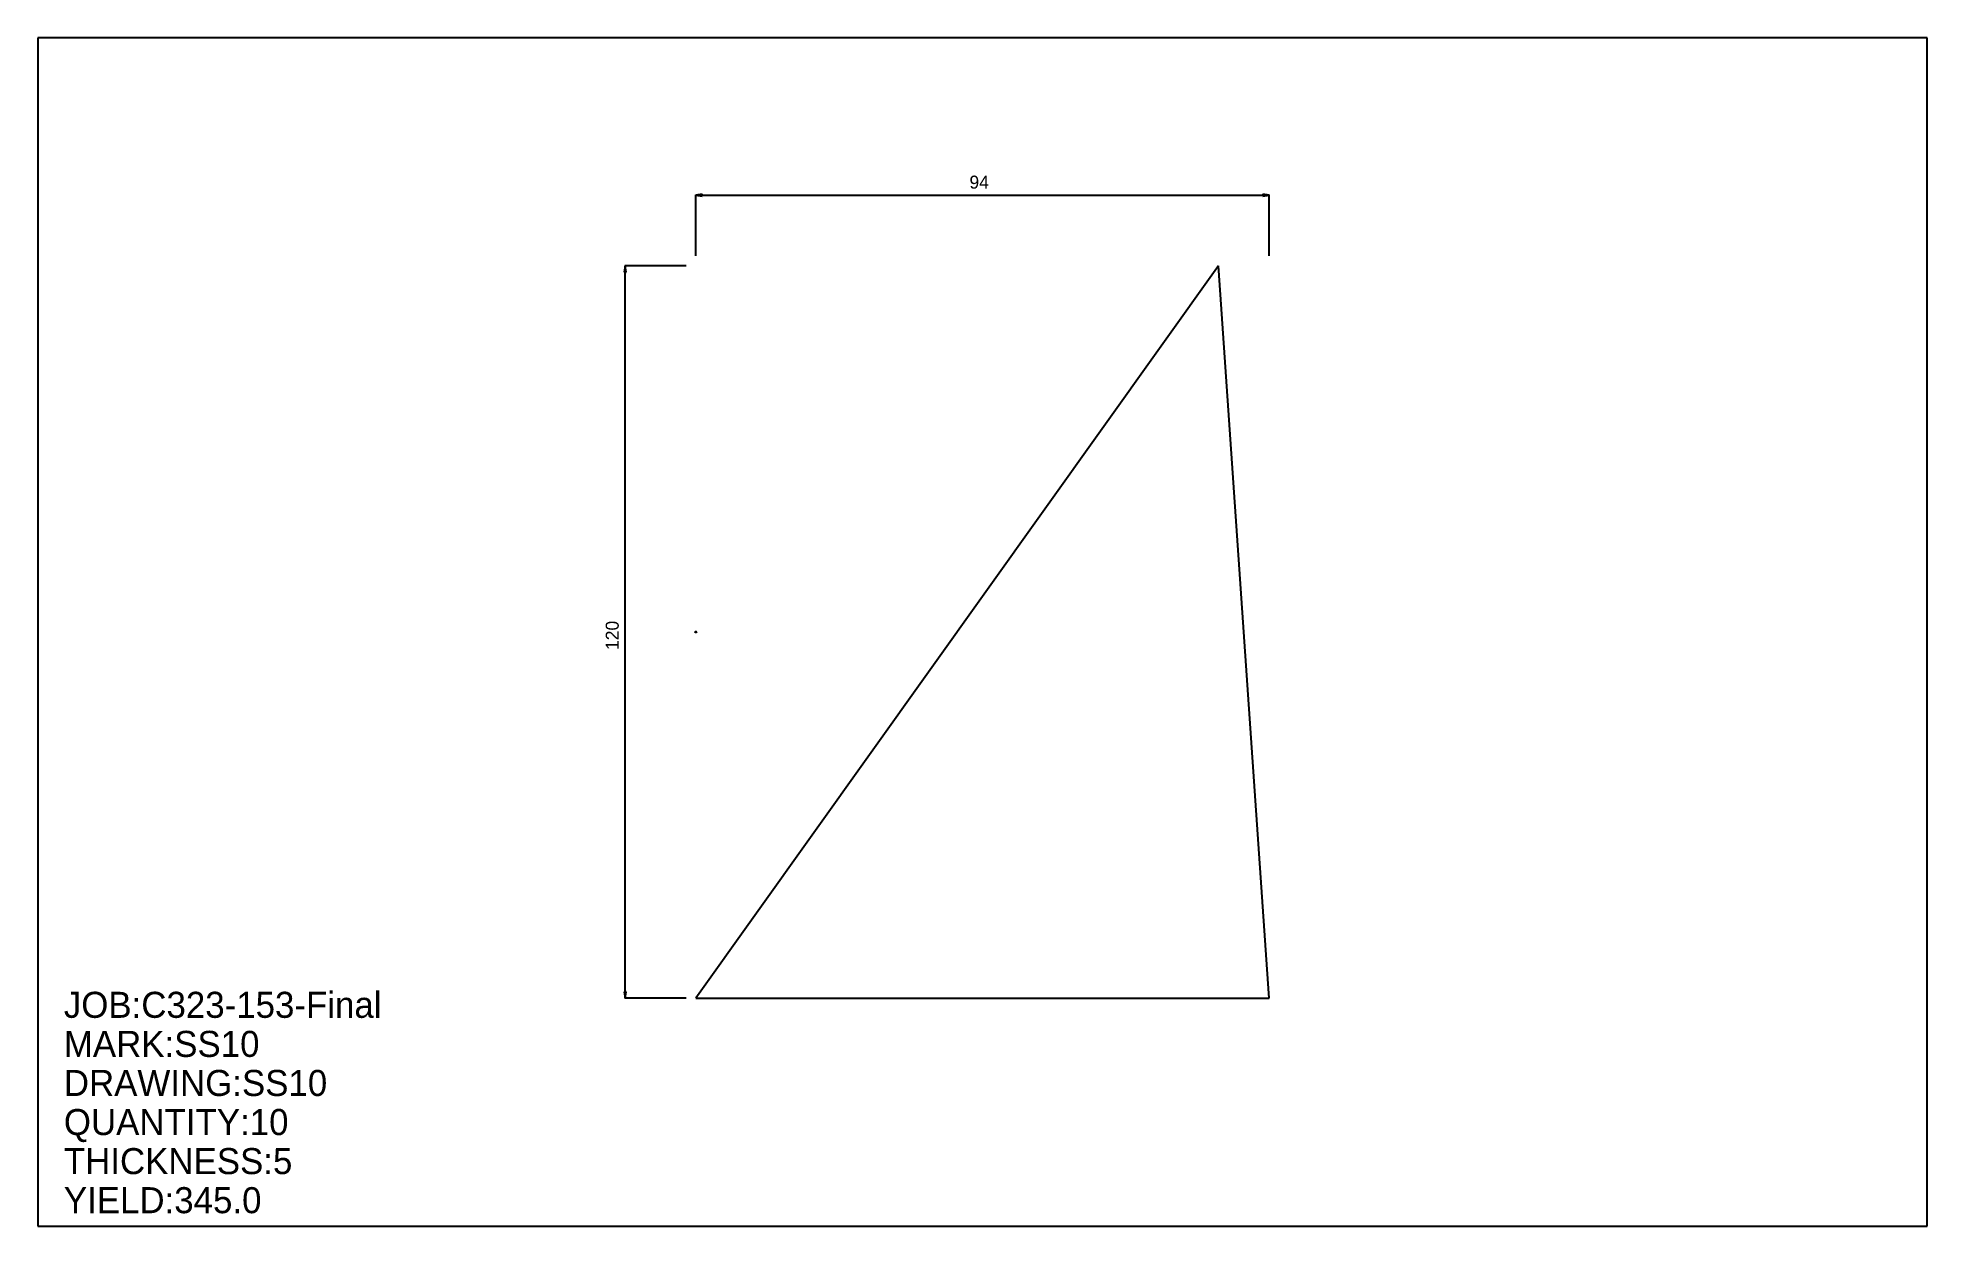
# Model space of a CAD drawing. Extents: x 0 to 309, y 0 to 195.
import ezdxf

# ---------------------------------------------------------------- set-up
doc = ezdxf.new("R2010")
doc.units = 0
doc.header["$LTSCALE"] = 0.125
for name, color, linetype in [('2', 7, 'CONTINUOUS'), ('3', 1, 'CONTINUOUS'), ('5', 7, 'CONTINUOUS'), ('6', 4, 'CONTINUOUS')]:
    doc.layers.add(name, color=color, linetype=linetype)

# ---------------------------------------------------------------- blocks, each defined once
blk = doc.blocks.new('ARROW')
at = {"layer": '2', "linetype": 'CONTINUOUS'}
for p, q in [((0, 0), (-1, 0.166667)), ((-1, 0.166667), (-1, -0.166667)), ((-1, -0.166667), (0, 0))]:
    blk.add_line(p, q, dxfattribs=at)
blk = doc.blocks.new('PLATE')
at = {"layer": '3', "linetype": 'CONTINUOUS'}
for p, q in [((85.592003, 0), (0, -120)), ((85.593002, 0), (85.592003, 0)), ((93.883003, -120), (85.593002, 0)), ((0, -120), (93.883003, -120))]:
    blk.add_line(p, q, dxfattribs=at)
at = {"layer": '5', "linetype": 'CONTINUOUS'}
for p, q in [((-0.1, -60), (0.1, -60)), ((0, -60.099998), (0, -59.900002))]:
    blk.add_line(p, q, dxfattribs=at)
blk.add_circle((0, -60), 0.1, dxfattribs=at)
at = {"layer": '6', "linetype": 'CONTINUOUS'}
for p, q in [((0, 1.6), (0, 11.6)), ((0, 11.55), (93.883003, 11.55)), ((93.883003, 1.6), (93.883003, 11.6)), ((-1.599991, 0), (-11.599991, 0.000001)), ((-11.55, -120), (-11.549991, 0.000001)), ((-1.6, -120), (-11.6, -120))]:
    blk.add_line(p, q, dxfattribs=at)
at = {"layer": '6', "xscale": 1.066667, "yscale": 1.066667, "zscale": 1.066667}
for p, rotation in [((0, 11.55), 180), ((-11.549991, 0.000001), 90), ((-11.55, -120), 270)]:
    blk.add_blockref('ARROW', p, dxfattribs=dict(at, rotation=rotation))
blk.add_blockref('ARROW', (93.883003, 11.55), dxfattribs=at)
at = {"layer": '5'}
blk.add_text('ZERO', height=0.015, dxfattribs=at).set_placement((0, -60))
at = {"layer": '6'}
blk.add_text('94', height=2.133, dxfattribs=at).set_placement((44.808167, 12.616667))
blk.add_text('120', height=2.133, rotation=90, dxfattribs=at).set_placement((-12.616662, -62.933334))

msp = doc.modelspace()

# ---------------------------------------------------------------- linework, layer by layer
at = {"layer": '5', "linetype": 'CONTINUOUS'}
for p, q in [((309.33334, 194.66667), (0, 194.66667)), ((0, 194.66667), (0, 0)), ((309.33334, 0), (309.33334, 194.66667)), ((0, 0), (309.33334, 0))]:
    msp.add_line(p, q, dxfattribs=at)

# ---------------------------------------------------------------- block references
at = {"layer": '2'}
msp.add_blockref('PLATE', (107.72517, 157.33334), dxfattribs=at)

# ---------------------------------------------------------------- texts
at = {"layer": '5'}
for s, p in [('JOB:C323-153-Final', (4.266666, 34.133331)), ('MARK:SS10', (4.266666, 27.733332)), ('DRAWING:SS10', (4.266666, 21.333332)), ('QUANTITY:10', (4.266666, 14.933332)), ('THICKNESS:5', (4.266666, 8.533333)), ('YIELD:345.0', (4.266666, 2.133333))]:
    msp.add_text(s, height=4.267, dxfattribs=at).set_placement(p)

doc.saveas('drawing.dxf')
